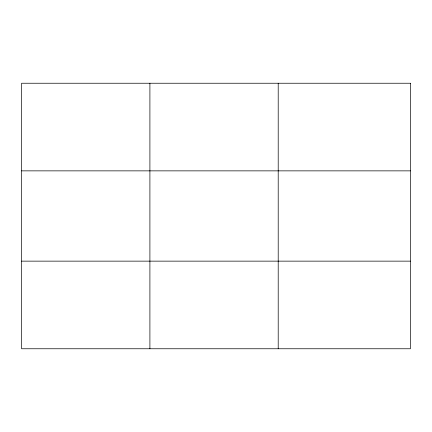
<?xml version="1.0" encoding="UTF-8"?>
<svg xmlns="http://www.w3.org/2000/svg" width="432" height="432" viewBox="0 0 432 432"><rect width="100%" height="100%" fill="white"/><g stroke="black" fill="none" stroke-linecap="round" stroke-linejoin="round"><path stroke-width="0.65" d="M149.904 83.241L149.904 348.759M278.208 83.241L278.208 348.759M21.6 170.861L410.4 170.861M21.6 261.139L410.4 261.139M410.4 83.241L410.4 348.759L21.6 348.759L21.6 83.241L410.4 83.241"/></g></svg>
